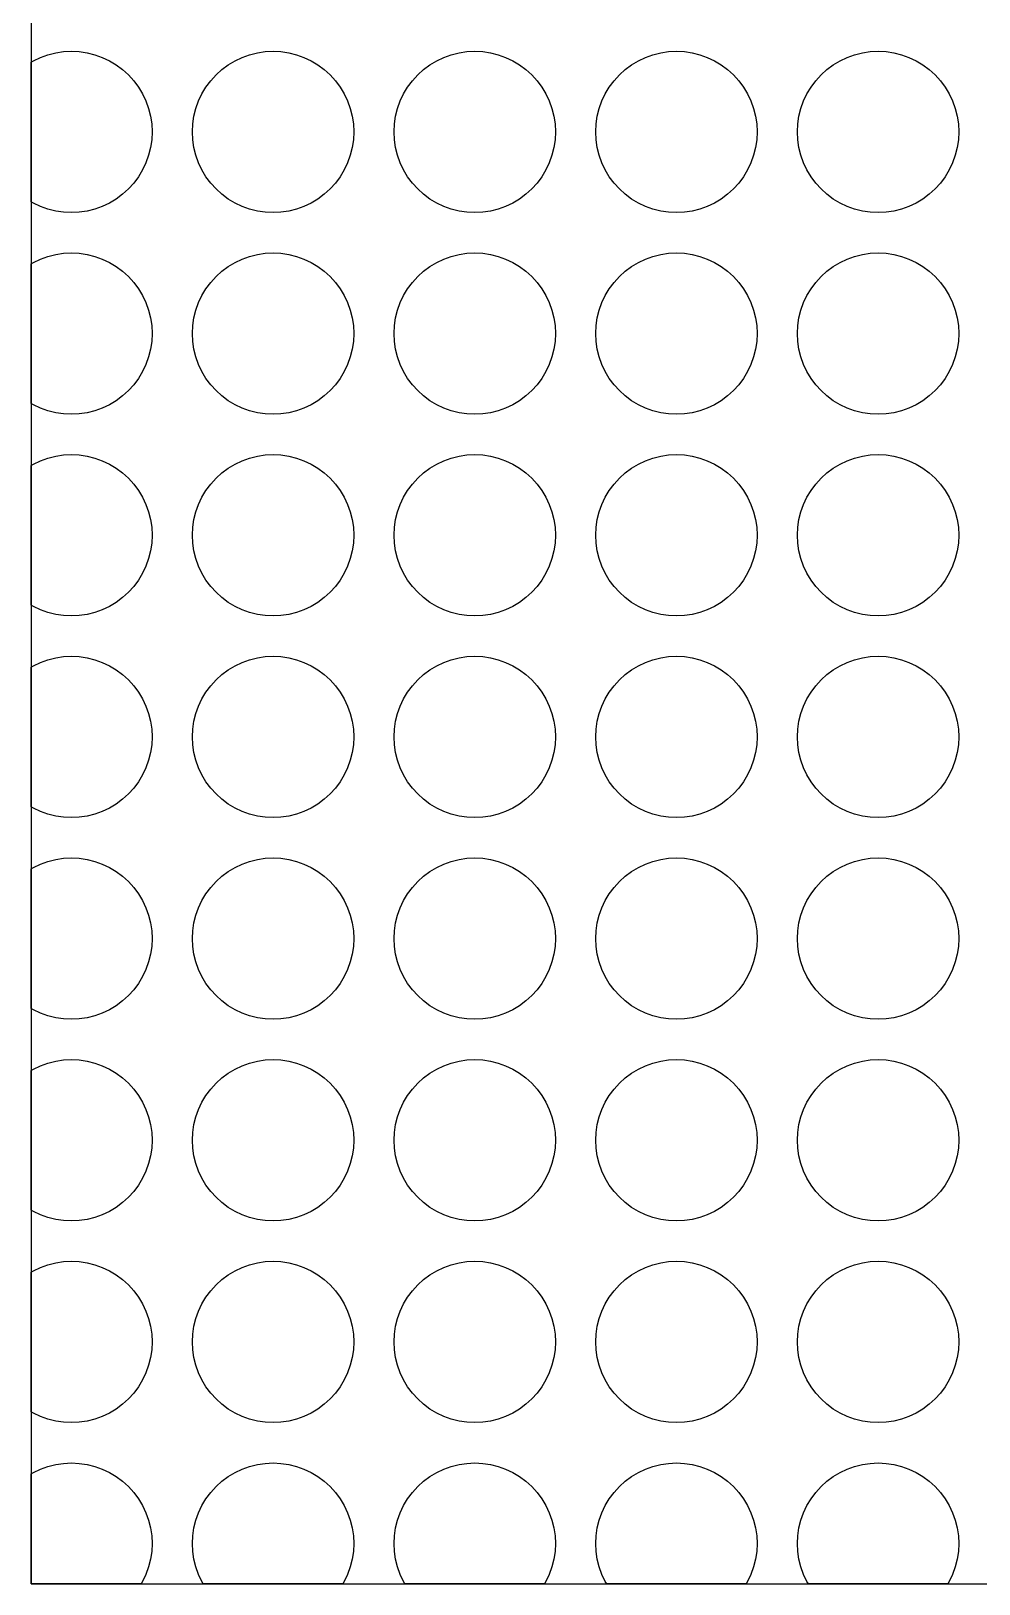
# Model space of a CAD drawing. Header units: millimetres. Extents: x 417.4 to 443.4, y -339.8 to -259.8.
# Drawn here: x 417.39 to 429.14, y -339.83 to -320.58 of the extents above; entities that cross this region are included whole.
import ezdxf

# ---------------------------------------------------------------- set-up
doc = ezdxf.new("R2010")
doc.units = ezdxf.units.MM
doc.layers.add('background', color=7, linetype='Continuous')
doc.layers.add('outline', color=3, linetype='Continuous')

msp = doc.modelspace()

# ---------------------------------------------------------------- linework, layer by layer
at = {"layer": 'background'}
for points in [[(417.387, -320.965), (417.415, -320.948), (417.504, -320.906), (417.596, -320.873), (417.692, -320.849), (417.789, -320.835), (417.887, -320.83), (417.985, -320.835), (418.082, -320.849), (418.177, -320.873), (418.269, -320.906), (418.358, -320.948), (418.442, -320.999), (418.521, -321.057), (418.594, -321.123), (418.66, -321.196), (418.718, -321.275), (418.769, -321.359), (418.811, -321.447), (418.844, -321.54), (418.868, -321.635), (418.882, -321.732), (418.887, -321.83), (418.882, -321.928), (418.868, -322.025), (418.844, -322.12), (418.811, -322.213), (418.769, -322.301), (418.718, -322.386), (418.66, -322.464), (418.594, -322.537), (418.521, -322.603), (418.442, -322.662), (418.358, -322.712), (418.269, -322.754), (418.177, -322.787), (418.082, -322.811), (417.985, -322.825), (417.887, -322.83), (417.789, -322.825), (417.692, -322.811), (417.596, -322.787), (417.504, -322.754), (417.415, -322.712), (417.387, -322.695)], [(421.387, -321.83), (421.382, -321.928), (421.368, -322.025), (421.344, -322.12), (421.311, -322.213), (421.269, -322.301), (421.218, -322.386), (421.16, -322.464), (421.094, -322.537), (421.021, -322.603), (420.942, -322.662), (420.858, -322.712), (420.769, -322.754), (420.677, -322.787), (420.582, -322.811), (420.485, -322.825), (420.387, -322.83), (420.289, -322.825), (420.192, -322.811), (420.096, -322.787), (420.004, -322.754), (419.915, -322.712), (419.831, -322.662), (419.752, -322.603), (419.68, -322.537), (419.614, -322.464), (419.555, -322.386), (419.505, -322.301), (419.463, -322.213), (419.43, -322.12), (419.406, -322.025), (419.392, -321.928), (419.387, -321.83), (419.392, -321.732), (419.406, -321.635), (419.43, -321.54), (419.463, -321.447), (419.505, -321.359), (419.555, -321.275), (419.614, -321.196), (419.68, -321.123), (419.752, -321.057), (419.831, -320.999), (419.915, -320.948), (420.004, -320.906), (420.096, -320.873), (420.192, -320.849), (420.289, -320.835), (420.387, -320.83), (420.485, -320.835), (420.582, -320.849), (420.677, -320.873), (420.769, -320.906), (420.858, -320.948), (420.942, -320.999), (421.021, -321.057), (421.094, -321.123), (421.16, -321.196), (421.218, -321.275), (421.269, -321.359), (421.311, -321.447), (421.344, -321.54), (421.368, -321.635), (421.382, -321.732)], [(423.887, -321.83), (423.882, -321.928), (423.868, -322.025), (423.844, -322.12), (423.811, -322.213), (423.769, -322.301), (423.718, -322.386), (423.66, -322.464), (423.594, -322.537), (423.521, -322.603), (423.442, -322.662), (423.358, -322.712), (423.269, -322.754), (423.177, -322.787), (423.082, -322.811), (422.985, -322.825), (422.887, -322.83), (422.789, -322.825), (422.692, -322.811), (422.596, -322.787), (422.504, -322.754), (422.415, -322.712), (422.331, -322.662), (422.252, -322.603), (422.18, -322.537), (422.114, -322.464), (422.055, -322.386), (422.005, -322.301), (421.963, -322.213), (421.93, -322.12), (421.906, -322.025), (421.892, -321.928), (421.887, -321.83), (421.892, -321.732), (421.906, -321.635), (421.93, -321.54), (421.963, -321.447), (422.005, -321.359), (422.055, -321.275), (422.114, -321.196), (422.18, -321.123), (422.252, -321.057), (422.331, -320.999), (422.415, -320.948), (422.504, -320.906), (422.596, -320.873), (422.692, -320.849), (422.789, -320.835), (422.887, -320.83), (422.985, -320.835), (423.082, -320.849), (423.177, -320.873), (423.269, -320.906), (423.358, -320.948), (423.442, -320.999), (423.521, -321.057), (423.594, -321.123), (423.66, -321.196), (423.718, -321.275), (423.769, -321.359), (423.811, -321.447), (423.844, -321.54), (423.868, -321.635), (423.882, -321.732)], [(426.387, -321.83), (426.382, -321.928), (426.368, -322.025), (426.344, -322.12), (426.311, -322.213), (426.269, -322.301), (426.218, -322.386), (426.16, -322.464), (426.094, -322.537), (426.021, -322.603), (425.942, -322.662), (425.858, -322.712), (425.769, -322.754), (425.677, -322.787), (425.582, -322.811), (425.485, -322.825), (425.387, -322.83), (425.289, -322.825), (425.192, -322.811), (425.096, -322.787), (425.004, -322.754), (424.915, -322.712), (424.831, -322.662), (424.752, -322.603), (424.68, -322.537), (424.614, -322.464), (424.555, -322.386), (424.505, -322.301), (424.463, -322.213), (424.43, -322.12), (424.406, -322.025), (424.392, -321.928), (424.387, -321.83), (424.392, -321.732), (424.406, -321.635), (424.43, -321.54), (424.463, -321.447), (424.505, -321.359), (424.555, -321.275), (424.614, -321.196), (424.68, -321.123), (424.752, -321.057), (424.831, -320.999), (424.915, -320.948), (425.004, -320.906), (425.096, -320.873), (425.192, -320.849), (425.289, -320.835), (425.387, -320.83), (425.485, -320.835), (425.582, -320.849), (425.677, -320.873), (425.769, -320.906), (425.858, -320.948), (425.942, -320.999), (426.021, -321.057), (426.094, -321.123), (426.16, -321.196), (426.218, -321.275), (426.269, -321.359), (426.311, -321.447), (426.344, -321.54), (426.368, -321.635), (426.382, -321.732)], [(428.887, -321.83), (428.882, -321.928), (428.868, -322.025), (428.844, -322.12), (428.811, -322.213), (428.769, -322.301), (428.718, -322.386), (428.66, -322.464), (428.594, -322.537), (428.521, -322.603), (428.442, -322.662), (428.358, -322.712), (428.269, -322.754), (428.177, -322.787), (428.082, -322.811), (427.985, -322.825), (427.887, -322.83), (427.789, -322.825), (427.692, -322.811), (427.596, -322.787), (427.504, -322.754), (427.415, -322.712), (427.331, -322.662), (427.252, -322.603), (427.18, -322.537), (427.114, -322.464), (427.055, -322.386), (427.005, -322.301), (426.963, -322.213), (426.93, -322.12), (426.906, -322.025), (426.892, -321.928), (426.887, -321.83), (426.892, -321.732), (426.906, -321.635), (426.93, -321.54), (426.963, -321.447), (427.005, -321.359), (427.055, -321.275), (427.114, -321.196), (427.18, -321.123), (427.252, -321.057), (427.331, -320.999), (427.415, -320.948), (427.504, -320.906), (427.596, -320.873), (427.692, -320.849), (427.789, -320.835), (427.887, -320.83), (427.985, -320.835), (428.082, -320.849), (428.177, -320.873), (428.269, -320.906), (428.358, -320.948), (428.442, -320.999), (428.521, -321.057), (428.594, -321.123), (428.66, -321.196), (428.718, -321.275), (428.769, -321.359), (428.811, -321.447), (428.844, -321.54), (428.868, -321.635), (428.882, -321.732)], [(417.387, -323.465), (417.415, -323.448), (417.504, -323.406), (417.596, -323.373), (417.692, -323.349), (417.789, -323.335), (417.887, -323.33), (417.985, -323.335), (418.082, -323.349), (418.177, -323.373), (418.269, -323.406), (418.358, -323.448), (418.442, -323.499), (418.521, -323.557), (418.594, -323.623), (418.66, -323.696), (418.718, -323.775), (418.769, -323.859), (418.811, -323.947), (418.844, -324.04), (418.868, -324.135), (418.882, -324.232), (418.887, -324.33), (418.882, -324.428), (418.868, -324.525), (418.844, -324.62), (418.811, -324.713), (418.769, -324.801), (418.718, -324.886), (418.66, -324.964), (418.594, -325.037), (418.521, -325.103), (418.442, -325.162), (418.358, -325.212), (418.269, -325.254), (418.177, -325.287), (418.082, -325.311), (417.985, -325.325), (417.887, -325.33), (417.789, -325.325), (417.692, -325.311), (417.596, -325.287), (417.504, -325.254), (417.415, -325.212), (417.387, -325.195)], [(421.387, -324.33), (421.382, -324.428), (421.368, -324.525), (421.344, -324.62), (421.311, -324.713), (421.269, -324.801), (421.218, -324.886), (421.16, -324.964), (421.094, -325.037), (421.021, -325.103), (420.942, -325.162), (420.858, -325.212), (420.769, -325.254), (420.677, -325.287), (420.582, -325.311), (420.485, -325.325), (420.387, -325.33), (420.289, -325.325), (420.192, -325.311), (420.096, -325.287), (420.004, -325.254), (419.915, -325.212), (419.831, -325.162), (419.752, -325.103), (419.68, -325.037), (419.614, -324.964), (419.555, -324.886), (419.505, -324.801), (419.463, -324.713), (419.43, -324.62), (419.406, -324.525), (419.392, -324.428), (419.387, -324.33), (419.392, -324.232), (419.406, -324.135), (419.43, -324.04), (419.463, -323.947), (419.505, -323.859), (419.555, -323.775), (419.614, -323.696), (419.68, -323.623), (419.752, -323.557), (419.831, -323.499), (419.915, -323.448), (420.004, -323.406), (420.096, -323.373), (420.192, -323.349), (420.289, -323.335), (420.387, -323.33), (420.485, -323.335), (420.582, -323.349), (420.677, -323.373), (420.769, -323.406), (420.858, -323.448), (420.942, -323.499), (421.021, -323.557), (421.094, -323.623), (421.16, -323.696), (421.218, -323.775), (421.269, -323.859), (421.311, -323.947), (421.344, -324.04), (421.368, -324.135), (421.382, -324.232)], [(423.887, -324.33), (423.882, -324.428), (423.868, -324.525), (423.844, -324.62), (423.811, -324.713), (423.769, -324.801), (423.718, -324.886), (423.66, -324.964), (423.594, -325.037), (423.521, -325.103), (423.442, -325.162), (423.358, -325.212), (423.269, -325.254), (423.177, -325.287), (423.082, -325.311), (422.985, -325.325), (422.887, -325.33), (422.789, -325.325), (422.692, -325.311), (422.596, -325.287), (422.504, -325.254), (422.415, -325.212), (422.331, -325.162), (422.252, -325.103), (422.18, -325.037), (422.114, -324.964), (422.055, -324.886), (422.005, -324.801), (421.963, -324.713), (421.93, -324.62), (421.906, -324.525), (421.892, -324.428), (421.887, -324.33), (421.892, -324.232), (421.906, -324.135), (421.93, -324.04), (421.963, -323.947), (422.005, -323.859), (422.055, -323.775), (422.114, -323.696), (422.18, -323.623), (422.252, -323.557), (422.331, -323.499), (422.415, -323.448), (422.504, -323.406), (422.596, -323.373), (422.692, -323.349), (422.789, -323.335), (422.887, -323.33), (422.985, -323.335), (423.082, -323.349), (423.177, -323.373), (423.269, -323.406), (423.358, -323.448), (423.442, -323.499), (423.521, -323.557), (423.594, -323.623), (423.66, -323.696), (423.718, -323.775), (423.769, -323.859), (423.811, -323.947), (423.844, -324.04), (423.868, -324.135), (423.882, -324.232)], [(426.387, -324.33), (426.382, -324.428), (426.368, -324.525), (426.344, -324.62), (426.311, -324.713), (426.269, -324.801), (426.218, -324.886), (426.16, -324.964), (426.094, -325.037), (426.021, -325.103), (425.942, -325.162), (425.858, -325.212), (425.769, -325.254), (425.677, -325.287), (425.582, -325.311), (425.485, -325.325), (425.387, -325.33), (425.289, -325.325), (425.192, -325.311), (425.096, -325.287), (425.004, -325.254), (424.915, -325.212), (424.831, -325.162), (424.752, -325.103), (424.68, -325.037), (424.614, -324.964), (424.555, -324.886), (424.505, -324.801), (424.463, -324.713), (424.43, -324.62), (424.406, -324.525), (424.392, -324.428), (424.387, -324.33), (424.392, -324.232), (424.406, -324.135), (424.43, -324.04), (424.463, -323.947), (424.505, -323.859), (424.555, -323.775), (424.614, -323.696), (424.68, -323.623), (424.752, -323.557), (424.831, -323.499), (424.915, -323.448), (425.004, -323.406), (425.096, -323.373), (425.192, -323.349), (425.289, -323.335), (425.387, -323.33), (425.485, -323.335), (425.582, -323.349), (425.677, -323.373), (425.769, -323.406), (425.858, -323.448), (425.942, -323.499), (426.021, -323.557), (426.094, -323.623), (426.16, -323.696), (426.218, -323.775), (426.269, -323.859), (426.311, -323.947), (426.344, -324.04), (426.368, -324.135), (426.382, -324.232)], [(428.887, -324.33), (428.882, -324.428), (428.868, -324.525), (428.844, -324.62), (428.811, -324.713), (428.769, -324.801), (428.718, -324.886), (428.66, -324.964), (428.594, -325.037), (428.521, -325.103), (428.442, -325.162), (428.358, -325.212), (428.269, -325.254), (428.177, -325.287), (428.082, -325.311), (427.985, -325.325), (427.887, -325.33), (427.789, -325.325), (427.692, -325.311), (427.596, -325.287), (427.504, -325.254), (427.415, -325.212), (427.331, -325.162), (427.252, -325.103), (427.18, -325.037), (427.114, -324.964), (427.055, -324.886), (427.005, -324.801), (426.963, -324.713), (426.93, -324.62), (426.906, -324.525), (426.892, -324.428), (426.887, -324.33), (426.892, -324.232), (426.906, -324.135), (426.93, -324.04), (426.963, -323.947), (427.005, -323.859), (427.055, -323.775), (427.114, -323.696), (427.18, -323.623), (427.252, -323.557), (427.331, -323.499), (427.415, -323.448), (427.504, -323.406), (427.596, -323.373), (427.692, -323.349), (427.789, -323.335), (427.887, -323.33), (427.985, -323.335), (428.082, -323.349), (428.177, -323.373), (428.269, -323.406), (428.358, -323.448), (428.442, -323.499), (428.521, -323.557), (428.594, -323.623), (428.66, -323.696), (428.718, -323.775), (428.769, -323.859), (428.811, -323.947), (428.844, -324.04), (428.868, -324.135), (428.882, -324.232)], [(417.387, -325.965), (417.415, -325.948), (417.504, -325.906), (417.596, -325.873), (417.692, -325.849), (417.789, -325.835), (417.887, -325.83), (417.985, -325.835), (418.082, -325.849), (418.177, -325.873), (418.269, -325.906), (418.358, -325.948), (418.442, -325.999), (418.521, -326.057), (418.594, -326.123), (418.66, -326.196), (418.718, -326.275), (418.769, -326.359), (418.811, -326.447), (418.844, -326.54), (418.868, -326.635), (418.882, -326.732), (418.887, -326.83), (418.882, -326.928), (418.868, -327.025), (418.844, -327.12), (418.811, -327.213), (418.769, -327.301), (418.718, -327.386), (418.66, -327.464), (418.594, -327.537), (418.521, -327.603), (418.442, -327.662), (418.358, -327.712), (418.269, -327.754), (418.177, -327.787), (418.082, -327.811), (417.985, -327.825), (417.887, -327.83), (417.789, -327.825), (417.692, -327.811), (417.596, -327.787), (417.504, -327.754), (417.415, -327.712), (417.387, -327.695)], [(421.387, -326.83), (421.382, -326.928), (421.368, -327.025), (421.344, -327.12), (421.311, -327.213), (421.269, -327.301), (421.218, -327.386), (421.16, -327.464), (421.094, -327.537), (421.021, -327.603), (420.942, -327.662), (420.858, -327.712), (420.769, -327.754), (420.677, -327.787), (420.582, -327.811), (420.485, -327.825), (420.387, -327.83), (420.289, -327.825), (420.192, -327.811), (420.096, -327.787), (420.004, -327.754), (419.915, -327.712), (419.831, -327.662), (419.752, -327.603), (419.68, -327.537), (419.614, -327.464), (419.555, -327.386), (419.505, -327.301), (419.463, -327.213), (419.43, -327.12), (419.406, -327.025), (419.392, -326.928), (419.387, -326.83), (419.392, -326.732), (419.406, -326.635), (419.43, -326.54), (419.463, -326.447), (419.505, -326.359), (419.555, -326.275), (419.614, -326.196), (419.68, -326.123), (419.752, -326.057), (419.831, -325.999), (419.915, -325.948), (420.004, -325.906), (420.096, -325.873), (420.192, -325.849), (420.289, -325.835), (420.387, -325.83), (420.485, -325.835), (420.582, -325.849), (420.677, -325.873), (420.769, -325.906), (420.858, -325.948), (420.942, -325.999), (421.021, -326.057), (421.094, -326.123), (421.16, -326.196), (421.218, -326.275), (421.269, -326.359), (421.311, -326.447), (421.344, -326.54), (421.368, -326.635), (421.382, -326.732)], [(423.887, -326.83), (423.882, -326.928), (423.868, -327.025), (423.844, -327.12), (423.811, -327.213), (423.769, -327.301), (423.718, -327.386), (423.66, -327.464), (423.594, -327.537), (423.521, -327.603), (423.442, -327.662), (423.358, -327.712), (423.269, -327.754), (423.177, -327.787), (423.082, -327.811), (422.985, -327.825), (422.887, -327.83), (422.789, -327.825), (422.692, -327.811), (422.596, -327.787), (422.504, -327.754), (422.415, -327.712), (422.331, -327.662), (422.252, -327.603), (422.18, -327.537), (422.114, -327.464), (422.055, -327.386), (422.005, -327.301), (421.963, -327.213), (421.93, -327.12), (421.906, -327.025), (421.892, -326.928), (421.887, -326.83), (421.892, -326.732), (421.906, -326.635), (421.93, -326.54), (421.963, -326.447), (422.005, -326.359), (422.055, -326.275), (422.114, -326.196), (422.18, -326.123), (422.252, -326.057), (422.331, -325.999), (422.415, -325.948), (422.504, -325.906), (422.596, -325.873), (422.692, -325.849), (422.789, -325.835), (422.887, -325.83), (422.985, -325.835), (423.082, -325.849), (423.177, -325.873), (423.269, -325.906), (423.358, -325.948), (423.442, -325.999), (423.521, -326.057), (423.594, -326.123), (423.66, -326.196), (423.718, -326.275), (423.769, -326.359), (423.811, -326.447), (423.844, -326.54), (423.868, -326.635), (423.882, -326.732)], [(426.387, -326.83), (426.382, -326.928), (426.368, -327.025), (426.344, -327.12), (426.311, -327.213), (426.269, -327.301), (426.218, -327.386), (426.16, -327.464), (426.094, -327.537), (426.021, -327.603), (425.942, -327.662), (425.858, -327.712), (425.769, -327.754), (425.677, -327.787), (425.582, -327.811), (425.485, -327.825), (425.387, -327.83), (425.289, -327.825), (425.192, -327.811), (425.096, -327.787), (425.004, -327.754), (424.915, -327.712), (424.831, -327.662), (424.752, -327.603), (424.68, -327.537), (424.614, -327.464), (424.555, -327.386), (424.505, -327.301), (424.463, -327.213), (424.43, -327.12), (424.406, -327.025), (424.392, -326.928), (424.387, -326.83), (424.392, -326.732), (424.406, -326.635), (424.43, -326.54), (424.463, -326.447), (424.505, -326.359), (424.555, -326.275), (424.614, -326.196), (424.68, -326.123), (424.752, -326.057), (424.831, -325.999), (424.915, -325.948), (425.004, -325.906), (425.096, -325.873), (425.192, -325.849), (425.289, -325.835), (425.387, -325.83), (425.485, -325.835), (425.582, -325.849), (425.677, -325.873), (425.769, -325.906), (425.858, -325.948), (425.942, -325.999), (426.021, -326.057), (426.094, -326.123), (426.16, -326.196), (426.218, -326.275), (426.269, -326.359), (426.311, -326.447), (426.344, -326.54), (426.368, -326.635), (426.382, -326.732)], [(428.887, -326.83), (428.882, -326.928), (428.868, -327.025), (428.844, -327.12), (428.811, -327.213), (428.769, -327.301), (428.718, -327.386), (428.66, -327.464), (428.594, -327.537), (428.521, -327.603), (428.442, -327.662), (428.358, -327.712), (428.269, -327.754), (428.177, -327.787), (428.082, -327.811), (427.985, -327.825), (427.887, -327.83), (427.789, -327.825), (427.692, -327.811), (427.596, -327.787), (427.504, -327.754), (427.415, -327.712), (427.331, -327.662), (427.252, -327.603), (427.18, -327.537), (427.114, -327.464), (427.055, -327.386), (427.005, -327.301), (426.963, -327.213), (426.93, -327.12), (426.906, -327.025), (426.892, -326.928), (426.887, -326.83), (426.892, -326.732), (426.906, -326.635), (426.93, -326.54), (426.963, -326.447), (427.005, -326.359), (427.055, -326.275), (427.114, -326.196), (427.18, -326.123), (427.252, -326.057), (427.331, -325.999), (427.415, -325.948), (427.504, -325.906), (427.596, -325.873), (427.692, -325.849), (427.789, -325.835), (427.887, -325.83), (427.985, -325.835), (428.082, -325.849), (428.177, -325.873), (428.269, -325.906), (428.358, -325.948), (428.442, -325.999), (428.521, -326.057), (428.594, -326.123), (428.66, -326.196), (428.718, -326.275), (428.769, -326.359), (428.811, -326.447), (428.844, -326.54), (428.868, -326.635), (428.882, -326.732)], [(417.387, -328.465), (417.415, -328.448), (417.504, -328.406), (417.596, -328.373), (417.692, -328.349), (417.789, -328.335), (417.887, -328.33), (417.985, -328.335), (418.082, -328.349), (418.177, -328.373), (418.269, -328.406), (418.358, -328.448), (418.442, -328.499), (418.521, -328.557), (418.594, -328.623), (418.66, -328.696), (418.718, -328.775), (418.769, -328.859), (418.811, -328.947), (418.844, -329.04), (418.868, -329.135), (418.882, -329.232), (418.887, -329.33), (418.882, -329.428), (418.868, -329.525), (418.844, -329.62), (418.811, -329.713), (418.769, -329.801), (418.718, -329.886), (418.66, -329.964), (418.594, -330.037), (418.521, -330.103), (418.442, -330.162), (418.358, -330.212), (418.269, -330.254), (418.177, -330.287), (418.082, -330.311), (417.985, -330.325), (417.887, -330.33), (417.789, -330.325), (417.692, -330.311), (417.596, -330.287), (417.504, -330.254), (417.415, -330.212), (417.387, -330.195)], [(421.387, -329.33), (421.382, -329.428), (421.368, -329.525), (421.344, -329.62), (421.311, -329.713), (421.269, -329.801), (421.218, -329.886), (421.16, -329.964), (421.094, -330.037), (421.021, -330.103), (420.942, -330.162), (420.858, -330.212), (420.769, -330.254), (420.677, -330.287), (420.582, -330.311), (420.485, -330.325), (420.387, -330.33), (420.289, -330.325), (420.192, -330.311), (420.096, -330.287), (420.004, -330.254), (419.915, -330.212), (419.831, -330.162), (419.752, -330.103), (419.68, -330.037), (419.614, -329.964), (419.555, -329.886), (419.505, -329.801), (419.463, -329.713), (419.43, -329.62), (419.406, -329.525), (419.392, -329.428), (419.387, -329.33), (419.392, -329.232), (419.406, -329.135), (419.43, -329.04), (419.463, -328.947), (419.505, -328.859), (419.555, -328.775), (419.614, -328.696), (419.68, -328.623), (419.752, -328.557), (419.831, -328.499), (419.915, -328.448), (420.004, -328.406), (420.096, -328.373), (420.192, -328.349), (420.289, -328.335), (420.387, -328.33), (420.485, -328.335), (420.582, -328.349), (420.677, -328.373), (420.769, -328.406), (420.858, -328.448), (420.942, -328.499), (421.021, -328.557), (421.094, -328.623), (421.16, -328.696), (421.218, -328.775), (421.269, -328.859), (421.311, -328.947), (421.344, -329.04), (421.368, -329.135), (421.382, -329.232)], [(423.887, -329.33), (423.882, -329.428), (423.868, -329.525), (423.844, -329.62), (423.811, -329.713), (423.769, -329.801), (423.718, -329.886), (423.66, -329.964), (423.594, -330.037), (423.521, -330.103), (423.442, -330.162), (423.358, -330.212), (423.269, -330.254), (423.177, -330.287), (423.082, -330.311), (422.985, -330.325), (422.887, -330.33), (422.789, -330.325), (422.692, -330.311), (422.596, -330.287), (422.504, -330.254), (422.415, -330.212), (422.331, -330.162), (422.252, -330.103), (422.18, -330.037), (422.114, -329.964), (422.055, -329.886), (422.005, -329.801), (421.963, -329.713), (421.93, -329.62), (421.906, -329.525), (421.892, -329.428), (421.887, -329.33), (421.892, -329.232), (421.906, -329.135), (421.93, -329.04), (421.963, -328.947), (422.005, -328.859), (422.055, -328.775), (422.114, -328.696), (422.18, -328.623), (422.252, -328.557), (422.331, -328.499), (422.415, -328.448), (422.504, -328.406), (422.596, -328.373), (422.692, -328.349), (422.789, -328.335), (422.887, -328.33), (422.985, -328.335), (423.082, -328.349), (423.177, -328.373), (423.269, -328.406), (423.358, -328.448), (423.442, -328.499), (423.521, -328.557), (423.594, -328.623), (423.66, -328.696), (423.718, -328.775), (423.769, -328.859), (423.811, -328.947), (423.844, -329.04), (423.868, -329.135), (423.882, -329.232)], [(426.387, -329.33), (426.382, -329.428), (426.368, -329.525), (426.344, -329.62), (426.311, -329.713), (426.269, -329.801), (426.218, -329.886), (426.16, -329.964), (426.094, -330.037), (426.021, -330.103), (425.942, -330.162), (425.858, -330.212), (425.769, -330.254), (425.677, -330.287), (425.582, -330.311), (425.485, -330.325), (425.387, -330.33), (425.289, -330.325), (425.192, -330.311), (425.096, -330.287), (425.004, -330.254), (424.915, -330.212), (424.831, -330.162), (424.752, -330.103), (424.68, -330.037), (424.614, -329.964), (424.555, -329.886), (424.505, -329.801), (424.463, -329.713), (424.43, -329.62), (424.406, -329.525), (424.392, -329.428), (424.387, -329.33), (424.392, -329.232), (424.406, -329.135), (424.43, -329.04), (424.463, -328.947), (424.505, -328.859), (424.555, -328.775), (424.614, -328.696), (424.68, -328.623), (424.752, -328.557), (424.831, -328.499), (424.915, -328.448), (425.004, -328.406), (425.096, -328.373), (425.192, -328.349), (425.289, -328.335), (425.387, -328.33), (425.485, -328.335), (425.582, -328.349), (425.677, -328.373), (425.769, -328.406), (425.858, -328.448), (425.942, -328.499), (426.021, -328.557), (426.094, -328.623), (426.16, -328.696), (426.218, -328.775), (426.269, -328.859), (426.311, -328.947), (426.344, -329.04), (426.368, -329.135), (426.382, -329.232)], [(428.887, -329.33), (428.882, -329.428), (428.868, -329.525), (428.844, -329.62), (428.811, -329.713), (428.769, -329.801), (428.718, -329.886), (428.66, -329.964), (428.594, -330.037), (428.521, -330.103), (428.442, -330.162), (428.358, -330.212), (428.269, -330.254), (428.177, -330.287), (428.082, -330.311), (427.985, -330.325), (427.887, -330.33), (427.789, -330.325), (427.692, -330.311), (427.596, -330.287), (427.504, -330.254), (427.415, -330.212), (427.331, -330.162), (427.252, -330.103), (427.18, -330.037), (427.114, -329.964), (427.055, -329.886), (427.005, -329.801), (426.963, -329.713), (426.93, -329.62), (426.906, -329.525), (426.892, -329.428), (426.887, -329.33), (426.892, -329.232), (426.906, -329.135), (426.93, -329.04), (426.963, -328.947), (427.005, -328.859), (427.055, -328.775), (427.114, -328.696), (427.18, -328.623), (427.252, -328.557), (427.331, -328.499), (427.415, -328.448), (427.504, -328.406), (427.596, -328.373), (427.692, -328.349), (427.789, -328.335), (427.887, -328.33), (427.985, -328.335), (428.082, -328.349), (428.177, -328.373), (428.269, -328.406), (428.358, -328.448), (428.442, -328.499), (428.521, -328.557), (428.594, -328.623), (428.66, -328.696), (428.718, -328.775), (428.769, -328.859), (428.811, -328.947), (428.844, -329.04), (428.868, -329.135), (428.882, -329.232)], [(417.387, -330.965), (417.415, -330.948), (417.504, -330.906), (417.596, -330.873), (417.692, -330.849), (417.789, -330.835), (417.887, -330.83), (417.985, -330.835), (418.082, -330.849), (418.177, -330.873), (418.269, -330.906), (418.358, -330.948), (418.442, -330.999), (418.521, -331.057), (418.594, -331.123), (418.66, -331.196), (418.718, -331.275), (418.769, -331.359), (418.811, -331.447), (418.844, -331.54), (418.868, -331.635), (418.882, -331.732), (418.887, -331.83), (418.882, -331.928), (418.868, -332.025), (418.844, -332.12), (418.811, -332.213), (418.769, -332.301), (418.718, -332.386), (418.66, -332.464), (418.594, -332.537), (418.521, -332.603), (418.442, -332.662), (418.358, -332.712), (418.269, -332.754), (418.177, -332.787), (418.082, -332.811), (417.985, -332.825), (417.887, -332.83), (417.789, -332.825), (417.692, -332.811), (417.596, -332.787), (417.504, -332.754), (417.415, -332.712), (417.387, -332.695)], [(421.387, -331.83), (421.382, -331.928), (421.368, -332.025), (421.344, -332.12), (421.311, -332.213), (421.269, -332.301), (421.218, -332.386), (421.16, -332.464), (421.094, -332.537), (421.021, -332.603), (420.942, -332.662), (420.858, -332.712), (420.769, -332.754), (420.677, -332.787), (420.582, -332.811), (420.485, -332.825), (420.387, -332.83), (420.289, -332.825), (420.192, -332.811), (420.096, -332.787), (420.004, -332.754), (419.915, -332.712), (419.831, -332.662), (419.752, -332.603), (419.68, -332.537), (419.614, -332.464), (419.555, -332.386), (419.505, -332.301), (419.463, -332.213), (419.43, -332.12), (419.406, -332.025), (419.392, -331.928), (419.387, -331.83), (419.392, -331.732), (419.406, -331.635), (419.43, -331.54), (419.463, -331.447), (419.505, -331.359), (419.555, -331.275), (419.614, -331.196), (419.68, -331.123), (419.752, -331.057), (419.831, -330.999), (419.915, -330.948), (420.004, -330.906), (420.096, -330.873), (420.192, -330.849), (420.289, -330.835), (420.387, -330.83), (420.485, -330.835), (420.582, -330.849), (420.677, -330.873), (420.769, -330.906), (420.858, -330.948), (420.942, -330.999), (421.021, -331.057), (421.094, -331.123), (421.16, -331.196), (421.218, -331.275), (421.269, -331.359), (421.311, -331.447), (421.344, -331.54), (421.368, -331.635), (421.382, -331.732)], [(423.887, -331.83), (423.882, -331.928), (423.868, -332.025), (423.844, -332.12), (423.811, -332.213), (423.769, -332.301), (423.718, -332.386), (423.66, -332.464), (423.594, -332.537), (423.521, -332.603), (423.442, -332.662), (423.358, -332.712), (423.269, -332.754), (423.177, -332.787), (423.082, -332.811), (422.985, -332.825), (422.887, -332.83), (422.789, -332.825), (422.692, -332.811), (422.596, -332.787), (422.504, -332.754), (422.415, -332.712), (422.331, -332.662), (422.252, -332.603), (422.18, -332.537), (422.114, -332.464), (422.055, -332.386), (422.005, -332.301), (421.963, -332.213), (421.93, -332.12), (421.906, -332.025), (421.892, -331.928), (421.887, -331.83), (421.892, -331.732), (421.906, -331.635), (421.93, -331.54), (421.963, -331.447), (422.005, -331.359), (422.055, -331.275), (422.114, -331.196), (422.18, -331.123), (422.252, -331.057), (422.331, -330.999), (422.415, -330.948), (422.504, -330.906), (422.596, -330.873), (422.692, -330.849), (422.789, -330.835), (422.887, -330.83), (422.985, -330.835), (423.082, -330.849), (423.177, -330.873), (423.269, -330.906), (423.358, -330.948), (423.442, -330.999), (423.521, -331.057), (423.594, -331.123), (423.66, -331.196), (423.718, -331.275), (423.769, -331.359), (423.811, -331.447), (423.844, -331.54), (423.868, -331.635), (423.882, -331.732)], [(426.387, -331.83), (426.382, -331.928), (426.368, -332.025), (426.344, -332.12), (426.311, -332.213), (426.269, -332.301), (426.218, -332.386), (426.16, -332.464), (426.094, -332.537), (426.021, -332.603), (425.942, -332.662), (425.858, -332.712), (425.769, -332.754), (425.677, -332.787), (425.582, -332.811), (425.485, -332.825), (425.387, -332.83), (425.289, -332.825), (425.192, -332.811), (425.096, -332.787), (425.004, -332.754), (424.915, -332.712), (424.831, -332.662), (424.752, -332.603), (424.68, -332.537), (424.614, -332.464), (424.555, -332.386), (424.505, -332.301), (424.463, -332.213), (424.43, -332.12), (424.406, -332.025), (424.392, -331.928), (424.387, -331.83), (424.392, -331.732), (424.406, -331.635), (424.43, -331.54), (424.463, -331.447), (424.505, -331.359), (424.555, -331.275), (424.614, -331.196), (424.68, -331.123), (424.752, -331.057), (424.831, -330.999), (424.915, -330.948), (425.004, -330.906), (425.096, -330.873), (425.192, -330.849), (425.289, -330.835), (425.387, -330.83), (425.485, -330.835), (425.582, -330.849), (425.677, -330.873), (425.769, -330.906), (425.858, -330.948), (425.942, -330.999), (426.021, -331.057), (426.094, -331.123), (426.16, -331.196), (426.218, -331.275), (426.269, -331.359), (426.311, -331.447), (426.344, -331.54), (426.368, -331.635), (426.382, -331.732)], [(428.887, -331.83), (428.882, -331.928), (428.868, -332.025), (428.844, -332.12), (428.811, -332.213), (428.769, -332.301), (428.718, -332.386), (428.66, -332.464), (428.594, -332.537), (428.521, -332.603), (428.442, -332.662), (428.358, -332.712), (428.269, -332.754), (428.177, -332.787), (428.082, -332.811), (427.985, -332.825), (427.887, -332.83), (427.789, -332.825), (427.692, -332.811), (427.596, -332.787), (427.504, -332.754), (427.415, -332.712), (427.331, -332.662), (427.252, -332.603), (427.18, -332.537), (427.114, -332.464), (427.055, -332.386), (427.005, -332.301), (426.963, -332.213), (426.93, -332.12), (426.906, -332.025), (426.892, -331.928), (426.887, -331.83), (426.892, -331.732), (426.906, -331.635), (426.93, -331.54), (426.963, -331.447), (427.005, -331.359), (427.055, -331.275), (427.114, -331.196), (427.18, -331.123), (427.252, -331.057), (427.331, -330.999), (427.415, -330.948), (427.504, -330.906), (427.596, -330.873), (427.692, -330.849), (427.789, -330.835), (427.887, -330.83), (427.985, -330.835), (428.082, -330.849), (428.177, -330.873), (428.269, -330.906), (428.358, -330.948), (428.442, -330.999), (428.521, -331.057), (428.594, -331.123), (428.66, -331.196), (428.718, -331.275), (428.769, -331.359), (428.811, -331.447), (428.844, -331.54), (428.868, -331.635), (428.882, -331.732)], [(417.387, -333.465), (417.415, -333.448), (417.504, -333.406), (417.596, -333.373), (417.692, -333.349), (417.789, -333.335), (417.887, -333.33), (417.985, -333.335), (418.082, -333.349), (418.177, -333.373), (418.269, -333.406), (418.358, -333.448), (418.442, -333.499), (418.521, -333.557), (418.594, -333.623), (418.66, -333.696), (418.718, -333.775), (418.769, -333.859), (418.811, -333.947), (418.844, -334.04), (418.868, -334.135), (418.882, -334.232), (418.887, -334.33), (418.882, -334.428), (418.868, -334.525), (418.844, -334.62), (418.811, -334.713), (418.769, -334.801), (418.718, -334.886), (418.66, -334.964), (418.594, -335.037), (418.521, -335.103), (418.442, -335.162), (418.358, -335.212), (418.269, -335.254), (418.177, -335.287), (418.082, -335.311), (417.985, -335.325), (417.887, -335.33), (417.789, -335.325), (417.692, -335.311), (417.596, -335.287), (417.504, -335.254), (417.415, -335.212), (417.387, -335.195)], [(421.387, -334.33), (421.382, -334.428), (421.368, -334.525), (421.344, -334.62), (421.311, -334.713), (421.269, -334.801), (421.218, -334.886), (421.16, -334.964), (421.094, -335.037), (421.021, -335.103), (420.942, -335.162), (420.858, -335.212), (420.769, -335.254), (420.677, -335.287), (420.582, -335.311), (420.485, -335.325), (420.387, -335.33), (420.289, -335.325), (420.192, -335.311), (420.096, -335.287), (420.004, -335.254), (419.915, -335.212), (419.831, -335.162), (419.752, -335.103), (419.68, -335.037), (419.614, -334.964), (419.555, -334.886), (419.505, -334.801), (419.463, -334.713), (419.43, -334.62), (419.406, -334.525), (419.392, -334.428), (419.387, -334.33), (419.392, -334.232), (419.406, -334.135), (419.43, -334.04), (419.463, -333.947), (419.505, -333.859), (419.555, -333.775), (419.614, -333.696), (419.68, -333.623), (419.752, -333.557), (419.831, -333.499), (419.915, -333.448), (420.004, -333.406), (420.096, -333.373), (420.192, -333.349), (420.289, -333.335), (420.387, -333.33), (420.485, -333.335), (420.582, -333.349), (420.677, -333.373), (420.769, -333.406), (420.858, -333.448), (420.942, -333.499), (421.021, -333.557), (421.094, -333.623), (421.16, -333.696), (421.218, -333.775), (421.269, -333.859), (421.311, -333.947), (421.344, -334.04), (421.368, -334.135), (421.382, -334.232)], [(423.887, -334.33), (423.882, -334.428), (423.868, -334.525), (423.844, -334.62), (423.811, -334.713), (423.769, -334.801), (423.718, -334.886), (423.66, -334.964), (423.594, -335.037), (423.521, -335.103), (423.442, -335.162), (423.358, -335.212), (423.269, -335.254), (423.177, -335.287), (423.082, -335.311), (422.985, -335.325), (422.887, -335.33), (422.789, -335.325), (422.692, -335.311), (422.596, -335.287), (422.504, -335.254), (422.415, -335.212), (422.331, -335.162), (422.252, -335.103), (422.18, -335.037), (422.114, -334.964), (422.055, -334.886), (422.005, -334.801), (421.963, -334.713), (421.93, -334.62), (421.906, -334.525), (421.892, -334.428), (421.887, -334.33), (421.892, -334.232), (421.906, -334.135), (421.93, -334.04), (421.963, -333.947), (422.005, -333.859), (422.055, -333.775), (422.114, -333.696), (422.18, -333.623), (422.252, -333.557), (422.331, -333.499), (422.415, -333.448), (422.504, -333.406), (422.596, -333.373), (422.692, -333.349), (422.789, -333.335), (422.887, -333.33), (422.985, -333.335), (423.082, -333.349), (423.177, -333.373), (423.269, -333.406), (423.358, -333.448), (423.442, -333.499), (423.521, -333.557), (423.594, -333.623), (423.66, -333.696), (423.718, -333.775), (423.769, -333.859), (423.811, -333.947), (423.844, -334.04), (423.868, -334.135), (423.882, -334.232)], [(426.387, -334.33), (426.382, -334.428), (426.368, -334.525), (426.344, -334.62), (426.311, -334.713), (426.269, -334.801), (426.218, -334.886), (426.16, -334.964), (426.094, -335.037), (426.021, -335.103), (425.942, -335.162), (425.858, -335.212), (425.769, -335.254), (425.677, -335.287), (425.582, -335.311), (425.485, -335.325), (425.387, -335.33), (425.289, -335.325), (425.192, -335.311), (425.096, -335.287), (425.004, -335.254), (424.915, -335.212), (424.831, -335.162), (424.752, -335.103), (424.68, -335.037), (424.614, -334.964), (424.555, -334.886), (424.505, -334.801), (424.463, -334.713), (424.43, -334.62), (424.406, -334.525), (424.392, -334.428), (424.387, -334.33), (424.392, -334.232), (424.406, -334.135), (424.43, -334.04), (424.463, -333.947), (424.505, -333.859), (424.555, -333.775), (424.614, -333.696), (424.68, -333.623), (424.752, -333.557), (424.831, -333.499), (424.915, -333.448), (425.004, -333.406), (425.096, -333.373), (425.192, -333.349), (425.289, -333.335), (425.387, -333.33), (425.485, -333.335), (425.582, -333.349), (425.677, -333.373), (425.769, -333.406), (425.858, -333.448), (425.942, -333.499), (426.021, -333.557), (426.094, -333.623), (426.16, -333.696), (426.218, -333.775), (426.269, -333.859), (426.311, -333.947), (426.344, -334.04), (426.368, -334.135), (426.382, -334.232)], [(428.887, -334.33), (428.882, -334.428), (428.868, -334.525), (428.844, -334.62), (428.811, -334.713), (428.769, -334.801), (428.718, -334.886), (428.66, -334.964), (428.594, -335.037), (428.521, -335.103), (428.442, -335.162), (428.358, -335.212), (428.269, -335.254), (428.177, -335.287), (428.082, -335.311), (427.985, -335.325), (427.887, -335.33), (427.789, -335.325), (427.692, -335.311), (427.596, -335.287), (427.504, -335.254), (427.415, -335.212), (427.331, -335.162), (427.252, -335.103), (427.18, -335.037), (427.114, -334.964), (427.055, -334.886), (427.005, -334.801), (426.963, -334.713), (426.93, -334.62), (426.906, -334.525), (426.892, -334.428), (426.887, -334.33), (426.892, -334.232), (426.906, -334.135), (426.93, -334.04), (426.963, -333.947), (427.005, -333.859), (427.055, -333.775), (427.114, -333.696), (427.18, -333.623), (427.252, -333.557), (427.331, -333.499), (427.415, -333.448), (427.504, -333.406), (427.596, -333.373), (427.692, -333.349), (427.789, -333.335), (427.887, -333.33), (427.985, -333.335), (428.082, -333.349), (428.177, -333.373), (428.269, -333.406), (428.358, -333.448), (428.442, -333.499), (428.521, -333.557), (428.594, -333.623), (428.66, -333.696), (428.718, -333.775), (428.769, -333.859), (428.811, -333.947), (428.844, -334.04), (428.868, -334.135), (428.882, -334.232)], [(417.387, -335.965), (417.415, -335.948), (417.504, -335.906), (417.596, -335.873), (417.692, -335.849), (417.789, -335.835), (417.887, -335.83), (417.985, -335.835), (418.082, -335.849), (418.177, -335.873), (418.269, -335.906), (418.358, -335.948), (418.442, -335.999), (418.521, -336.057), (418.594, -336.123), (418.66, -336.196), (418.718, -336.275), (418.769, -336.359), (418.811, -336.447), (418.844, -336.54), (418.868, -336.635), (418.882, -336.732), (418.887, -336.83), (418.882, -336.928), (418.868, -337.025), (418.844, -337.12), (418.811, -337.213), (418.769, -337.301), (418.718, -337.386), (418.66, -337.464), (418.594, -337.537), (418.521, -337.603), (418.442, -337.662), (418.358, -337.712), (418.269, -337.754), (418.177, -337.787), (418.082, -337.811), (417.985, -337.825), (417.887, -337.83), (417.789, -337.825), (417.692, -337.811), (417.596, -337.787), (417.504, -337.754), (417.415, -337.712), (417.387, -337.695)], [(421.387, -336.83), (421.382, -336.928), (421.368, -337.025), (421.344, -337.12), (421.311, -337.213), (421.269, -337.301), (421.218, -337.386), (421.16, -337.464), (421.094, -337.537), (421.021, -337.603), (420.942, -337.662), (420.858, -337.712), (420.769, -337.754), (420.677, -337.787), (420.582, -337.811), (420.485, -337.825), (420.387, -337.83), (420.289, -337.825), (420.192, -337.811), (420.096, -337.787), (420.004, -337.754), (419.915, -337.712), (419.831, -337.662), (419.752, -337.603), (419.68, -337.537), (419.614, -337.464), (419.555, -337.386), (419.505, -337.301), (419.463, -337.213), (419.43, -337.12), (419.406, -337.025), (419.392, -336.928), (419.387, -336.83), (419.392, -336.732), (419.406, -336.635), (419.43, -336.54), (419.463, -336.447), (419.505, -336.359), (419.555, -336.275), (419.614, -336.196), (419.68, -336.123), (419.752, -336.057), (419.831, -335.999), (419.915, -335.948), (420.004, -335.906), (420.096, -335.873), (420.192, -335.849), (420.289, -335.835), (420.387, -335.83), (420.485, -335.835), (420.582, -335.849), (420.677, -335.873), (420.769, -335.906), (420.858, -335.948), (420.942, -335.999), (421.021, -336.057), (421.094, -336.123), (421.16, -336.196), (421.218, -336.275), (421.269, -336.359), (421.311, -336.447), (421.344, -336.54), (421.368, -336.635), (421.382, -336.732)], [(423.887, -336.83), (423.882, -336.928), (423.868, -337.025), (423.844, -337.12), (423.811, -337.213), (423.769, -337.301), (423.718, -337.386), (423.66, -337.464), (423.594, -337.537), (423.521, -337.603), (423.442, -337.662), (423.358, -337.712), (423.269, -337.754), (423.177, -337.787), (423.082, -337.811), (422.985, -337.825), (422.887, -337.83), (422.789, -337.825), (422.692, -337.811), (422.596, -337.787), (422.504, -337.754), (422.415, -337.712), (422.331, -337.662), (422.252, -337.603), (422.18, -337.537), (422.114, -337.464), (422.055, -337.386), (422.005, -337.301), (421.963, -337.213), (421.93, -337.12), (421.906, -337.025), (421.892, -336.928), (421.887, -336.83), (421.892, -336.732), (421.906, -336.635), (421.93, -336.54), (421.963, -336.447), (422.005, -336.359), (422.055, -336.275), (422.114, -336.196), (422.18, -336.123), (422.252, -336.057), (422.331, -335.999), (422.415, -335.948), (422.504, -335.906), (422.596, -335.873), (422.692, -335.849), (422.789, -335.835), (422.887, -335.83), (422.985, -335.835), (423.082, -335.849), (423.177, -335.873), (423.269, -335.906), (423.358, -335.948), (423.442, -335.999), (423.521, -336.057), (423.594, -336.123), (423.66, -336.196), (423.718, -336.275), (423.769, -336.359), (423.811, -336.447), (423.844, -336.54), (423.868, -336.635), (423.882, -336.732)], [(426.387, -336.83), (426.382, -336.928), (426.368, -337.025), (426.344, -337.12), (426.311, -337.213), (426.269, -337.301), (426.218, -337.386), (426.16, -337.464), (426.094, -337.537), (426.021, -337.603), (425.942, -337.662), (425.858, -337.712), (425.769, -337.754), (425.677, -337.787), (425.582, -337.811), (425.485, -337.825), (425.387, -337.83), (425.289, -337.825), (425.192, -337.811), (425.096, -337.787), (425.004, -337.754), (424.915, -337.712), (424.831, -337.662), (424.752, -337.603), (424.68, -337.537), (424.614, -337.464), (424.555, -337.386), (424.505, -337.301), (424.463, -337.213), (424.43, -337.12), (424.406, -337.025), (424.392, -336.928), (424.387, -336.83), (424.392, -336.732), (424.406, -336.635), (424.43, -336.54), (424.463, -336.447), (424.505, -336.359), (424.555, -336.275), (424.614, -336.196), (424.68, -336.123), (424.752, -336.057), (424.831, -335.999), (424.915, -335.948), (425.004, -335.906), (425.096, -335.873), (425.192, -335.849), (425.289, -335.835), (425.387, -335.83), (425.485, -335.835), (425.582, -335.849), (425.677, -335.873), (425.769, -335.906), (425.858, -335.948), (425.942, -335.999), (426.021, -336.057), (426.094, -336.123), (426.16, -336.196), (426.218, -336.275), (426.269, -336.359), (426.311, -336.447), (426.344, -336.54), (426.368, -336.635), (426.382, -336.732)], [(428.887, -336.83), (428.882, -336.928), (428.868, -337.025), (428.844, -337.12), (428.811, -337.213), (428.769, -337.301), (428.718, -337.386), (428.66, -337.464), (428.594, -337.537), (428.521, -337.603), (428.442, -337.662), (428.358, -337.712), (428.269, -337.754), (428.177, -337.787), (428.082, -337.811), (427.985, -337.825), (427.887, -337.83), (427.789, -337.825), (427.692, -337.811), (427.596, -337.787), (427.504, -337.754), (427.415, -337.712), (427.331, -337.662), (427.252, -337.603), (427.18, -337.537), (427.114, -337.464), (427.055, -337.386), (427.005, -337.301), (426.963, -337.213), (426.93, -337.12), (426.906, -337.025), (426.892, -336.928), (426.887, -336.83), (426.892, -336.732), (426.906, -336.635), (426.93, -336.54), (426.963, -336.447), (427.005, -336.359), (427.055, -336.275), (427.114, -336.196), (427.18, -336.123), (427.252, -336.057), (427.331, -335.999), (427.415, -335.948), (427.504, -335.906), (427.596, -335.873), (427.692, -335.849), (427.789, -335.835), (427.887, -335.83), (427.985, -335.835), (428.082, -335.849), (428.177, -335.873), (428.269, -335.906), (428.358, -335.948), (428.442, -335.999), (428.521, -336.057), (428.594, -336.123), (428.66, -336.196), (428.718, -336.275), (428.769, -336.359), (428.811, -336.447), (428.844, -336.54), (428.868, -336.635), (428.882, -336.732)], [(417.387, -339.83), (417.387, -338.465), (417.415, -338.448), (417.504, -338.406), (417.596, -338.373), (417.692, -338.349), (417.789, -338.335), (417.887, -338.33), (417.985, -338.335), (418.082, -338.349), (418.177, -338.373), (418.269, -338.406), (418.358, -338.448), (418.442, -338.499), (418.521, -338.557), (418.594, -338.623), (418.66, -338.696), (418.718, -338.775), (418.769, -338.859), (418.811, -338.947), (418.844, -339.04), (418.868, -339.135), (418.882, -339.232), (418.887, -339.33), (418.882, -339.428), (418.868, -339.525), (418.844, -339.62), (418.811, -339.713), (418.769, -339.801), (418.751, -339.83)], [(419.522, -339.83), (419.505, -339.801), (419.463, -339.713), (419.43, -339.62), (419.406, -339.525), (419.392, -339.428), (419.387, -339.33), (419.392, -339.232), (419.406, -339.135), (419.43, -339.04), (419.463, -338.947), (419.505, -338.859), (419.555, -338.775), (419.614, -338.696), (419.68, -338.623), (419.752, -338.557), (419.831, -338.499), (419.915, -338.448), (420.004, -338.406), (420.096, -338.373), (420.192, -338.349), (420.289, -338.335), (420.387, -338.33), (420.485, -338.335), (420.582, -338.349), (420.677, -338.373), (420.769, -338.406), (420.858, -338.448), (420.942, -338.499), (421.021, -338.557), (421.094, -338.623), (421.16, -338.696), (421.218, -338.775), (421.269, -338.859), (421.311, -338.947), (421.344, -339.04), (421.368, -339.135), (421.382, -339.232), (421.387, -339.33), (421.382, -339.428), (421.368, -339.525), (421.344, -339.62), (421.311, -339.713), (421.269, -339.801), (421.251, -339.83)], [(422.022, -339.83), (422.005, -339.801), (421.963, -339.713), (421.93, -339.62), (421.906, -339.525), (421.892, -339.428), (421.887, -339.33), (421.892, -339.232), (421.906, -339.135), (421.93, -339.04), (421.963, -338.947), (422.005, -338.859), (422.055, -338.775), (422.114, -338.696), (422.18, -338.623), (422.252, -338.557), (422.331, -338.499), (422.415, -338.448), (422.504, -338.406), (422.596, -338.373), (422.692, -338.349), (422.789, -338.335), (422.887, -338.33), (422.985, -338.335), (423.082, -338.349), (423.177, -338.373), (423.269, -338.406), (423.358, -338.448), (423.442, -338.499), (423.521, -338.557), (423.594, -338.623), (423.66, -338.696), (423.718, -338.775), (423.769, -338.859), (423.811, -338.947), (423.844, -339.04), (423.868, -339.135), (423.882, -339.232), (423.887, -339.33), (423.882, -339.428), (423.868, -339.525), (423.844, -339.62), (423.811, -339.713), (423.769, -339.801), (423.751, -339.83)], [(424.522, -339.83), (424.505, -339.801), (424.463, -339.713), (424.43, -339.62), (424.406, -339.525), (424.392, -339.428), (424.387, -339.33), (424.392, -339.232), (424.406, -339.135), (424.43, -339.04), (424.463, -338.947), (424.505, -338.859), (424.555, -338.775), (424.614, -338.696), (424.68, -338.623), (424.752, -338.557), (424.831, -338.499), (424.915, -338.448), (425.004, -338.406), (425.096, -338.373), (425.192, -338.349), (425.289, -338.335), (425.387, -338.33), (425.485, -338.335), (425.582, -338.349), (425.677, -338.373), (425.769, -338.406), (425.858, -338.448), (425.942, -338.499), (426.021, -338.557), (426.094, -338.623), (426.16, -338.696), (426.218, -338.775), (426.269, -338.859), (426.311, -338.947), (426.344, -339.04), (426.368, -339.135), (426.382, -339.232), (426.387, -339.33), (426.382, -339.428), (426.368, -339.525), (426.344, -339.62), (426.311, -339.713), (426.269, -339.801), (426.251, -339.83)], [(427.022, -339.83), (427.005, -339.801), (426.963, -339.713), (426.93, -339.62), (426.906, -339.525), (426.892, -339.428), (426.887, -339.33), (426.892, -339.232), (426.906, -339.135), (426.93, -339.04), (426.963, -338.947), (427.005, -338.859), (427.055, -338.775), (427.114, -338.696), (427.18, -338.623), (427.252, -338.557), (427.331, -338.499), (427.415, -338.448), (427.504, -338.406), (427.596, -338.373), (427.692, -338.349), (427.789, -338.335), (427.887, -338.33), (427.985, -338.335), (428.082, -338.349), (428.177, -338.373), (428.269, -338.406), (428.358, -338.448), (428.442, -338.499), (428.521, -338.557), (428.594, -338.623), (428.66, -338.696), (428.718, -338.775), (428.769, -338.859), (428.811, -338.947), (428.844, -339.04), (428.868, -339.135), (428.882, -339.232), (428.887, -339.33), (428.882, -339.428), (428.868, -339.525), (428.844, -339.62), (428.811, -339.713), (428.769, -339.801), (428.751, -339.83)]]:
    msp.add_lwpolyline(points, close=True, dxfattribs=at)
at = {"layer": 'outline'}
msp.add_lwpolyline([(417.387, -339.83), (443.387, -339.83), (443.387, -259.83), (417.387, -259.83), (417.387, -339.83)], close=True, dxfattribs=at)

doc.saveas('drawing.dxf')
